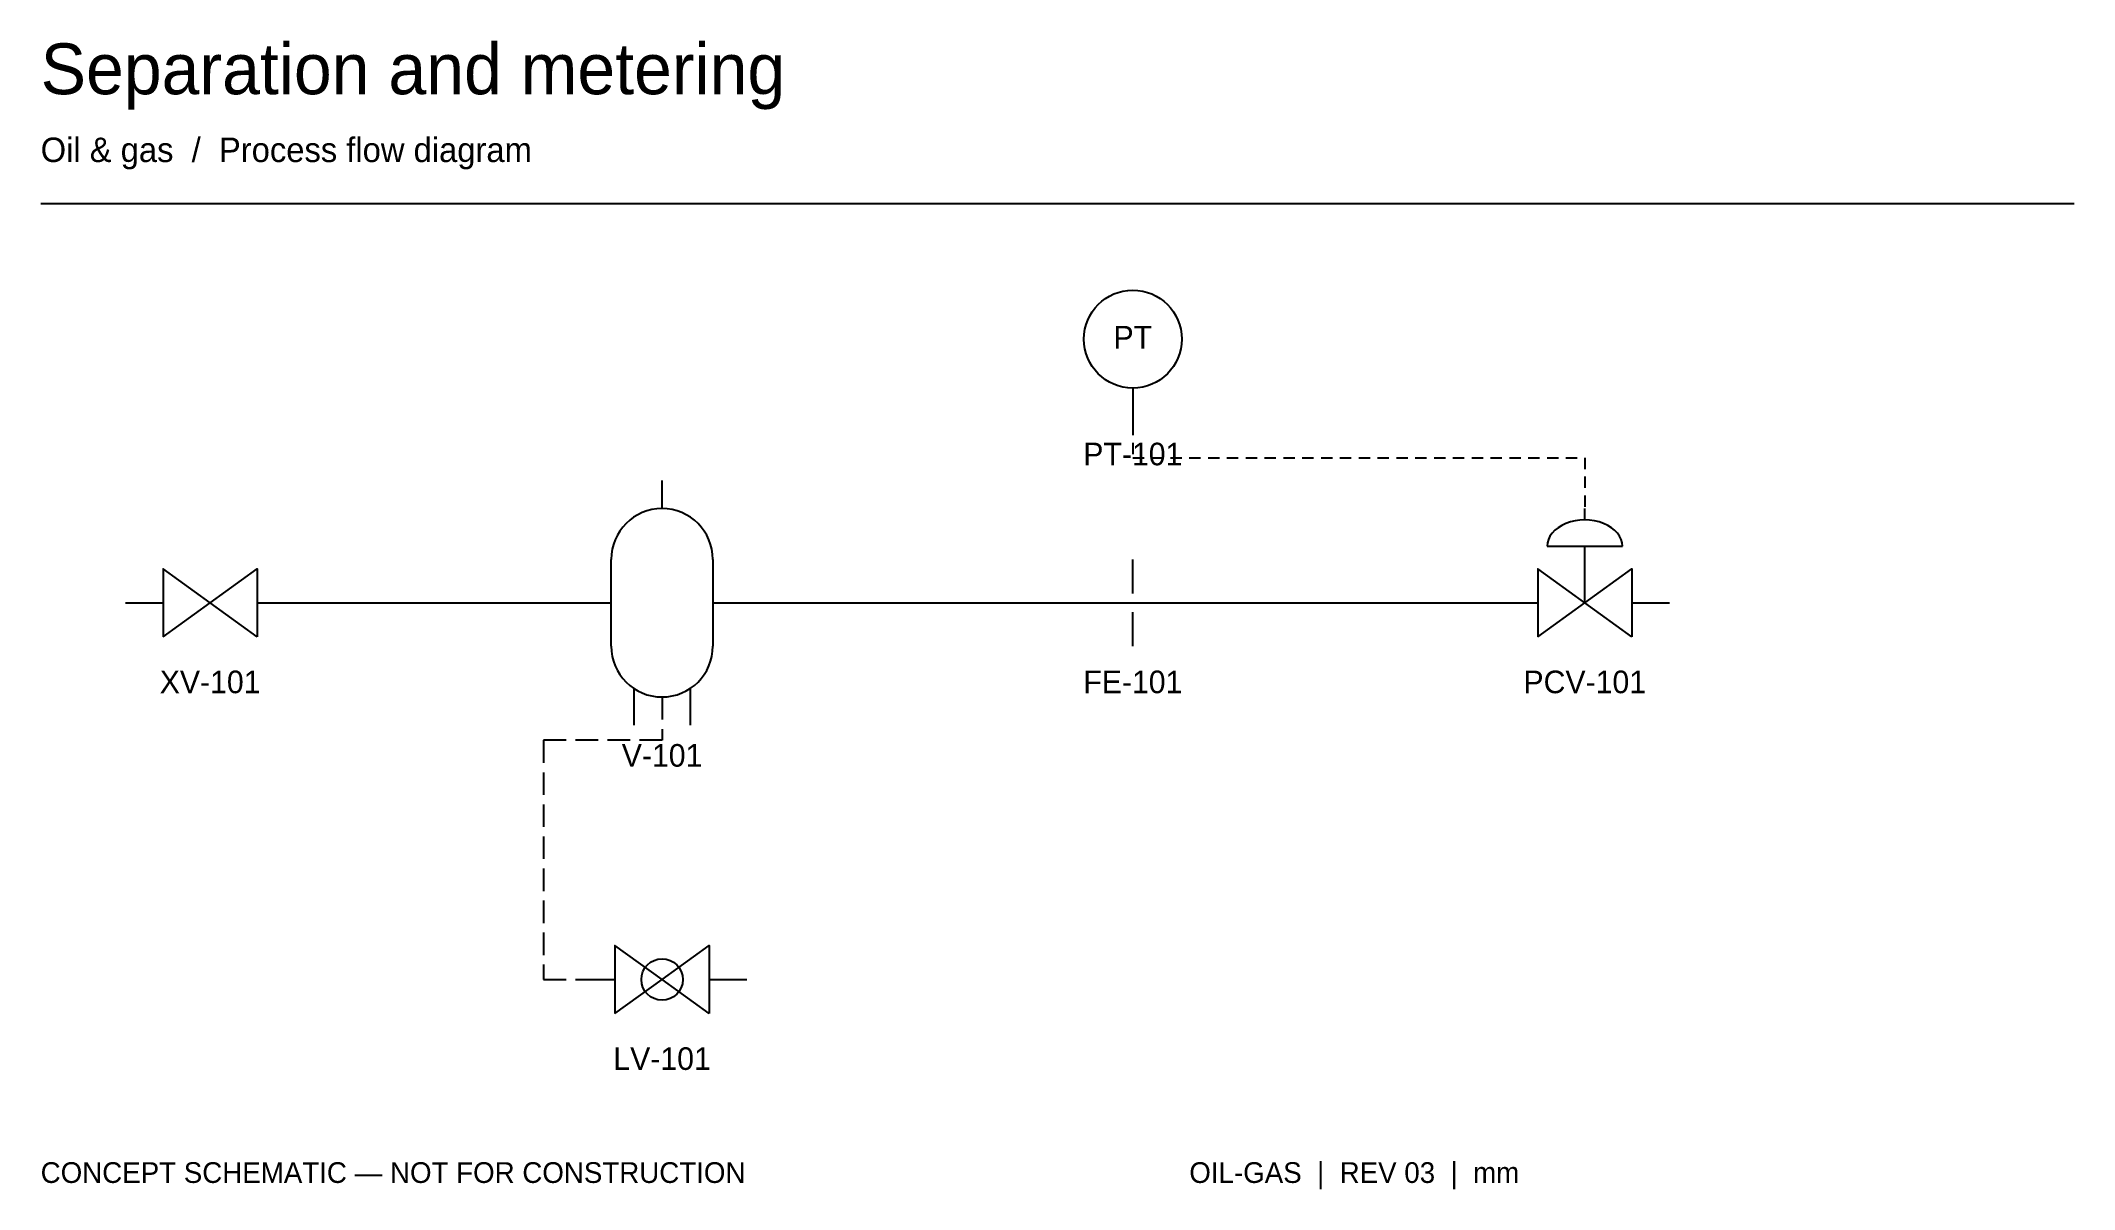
# Model space of a CAD drawing. Header units: millimetres. Extents: x 40 to 1120, y 39 to 648.
import ezdxf
from ezdxf.enums import TextEntityAlignment as Align

# ---------------------------------------------------------------- set-up
doc = ezdxf.new("R2010")
doc.units = ezdxf.units.MM
doc.linetypes.add('CC_DASH_12_5', pattern=[17, 12, -5])
doc.linetypes.add('CC_DASH_6_4', pattern=[10, 6, -4])
doc.layers.get('0').update_dxf_attribs({"linetype": 'CONTINUOUS', "true_color": 0x344755})
for name, color, linetype, true_color in [('Annotations', 7, 'CONTINUOUS', 0x71808a), ('Equipment', 7, 'CONTINUOUS', 0x355463), ('Instruments', 7, 'CONTINUOUS', 0x9b7246), ('Process', 7, 'CONTINUOUS', 0x147c77)]:
    doc.layers.add(name, color=color, linetype=linetype, true_color=true_color)

# ---------------------------------------------------------------- blocks, each defined once
blk = doc.blocks.new('CC_GATE_VALVE')
at = {"color": 0, "linetype": 'CONTINUOUS'}
for p, q in [((-45, 0), (-25, 0)), ((25, 0), (45, 0))]:
    blk.add_line(p, q, dxfattribs=at)
for points in [[(-25, -18), (0, 0), (-25, 18)], [(25, -18), (0, 0), (25, 18)]]:
    blk.add_lwpolyline(points, close=True, dxfattribs=at)
blk = doc.blocks.new('CC_VESSEL')
at = {"color": 0, "linetype": 'CONTINUOUS'}
for p, q in [((0, 50), (0, 65)), ((-27, -23), (-27, 23)), ((27, 23), (27, -23)), ((-45, 0), (-27, 0)), ((27, 0), (45, 0)), ((-15, -45.45), (-15, -65)), ((15, -45.45), (15, -65))]:
    blk.add_line(p, q, dxfattribs=at)
for centre, start, end in [((0, 23), 0, 180), ((0, -23), 180, 360)]:
    blk.add_arc(centre, 27, start, end, dxfattribs=at)
blk = doc.blocks.new('CC_ORIFICE_PLATE')
at = {"color": 0, "linetype": 'CONTINUOUS'}
for p, q in [((0, 5), (0, 23)), ((-45, 0), (45, 0)), ((0, -23), (0, -5))]:
    blk.add_line(p, q, dxfattribs=at)
blk = doc.blocks.new('CC_CONTROL_VALVE')
at = {"color": 0, "linetype": 'CONTINUOUS'}
for p, q in [((0, 44), (0, 50)), ((-20, 30), (20, 30)), ((0, 0), (0, 30)), ((-45, 0), (-25, 0)), ((25, 0), (45, 0))]:
    blk.add_line(p, q, dxfattribs=at)
for points in [[(-25, -18), (0, 0), (-25, 18)], [(25, -18), (0, 0), (25, 18)]]:
    blk.add_lwpolyline(points, close=True, dxfattribs=at)
blk.add_ellipse((0, 30), major_axis=(20, 0), ratio=0.7, start_param=0, end_param=3.141593, dxfattribs=at)
blk = doc.blocks.new('CC_BALL_VALVE')
at = {"color": 0, "linetype": 'CONTINUOUS'}
for p, q in [((-45, 0), (-25, 0)), ((25, 0), (45, 0))]:
    blk.add_line(p, q, dxfattribs=at)
for points in [[(-25, -18), (0, 0), (-25, 18)], [(25, -18), (0, 0), (25, 18)]]:
    blk.add_lwpolyline(points, close=True, dxfattribs=at)
blk.add_circle((0, 0), 11, dxfattribs=at)
blk = doc.blocks.new('CC_PRESSURE_TRANSMITTER')
at = {"color": 0, "linetype": 'CONTINUOUS'}
blk.add_line((0, -26), (0, -45), dxfattribs=at)
blk.add_circle((0, 0), 26, dxfattribs=at)
blk.add_text('PT', height=12, dxfattribs=at).set_placement((0, -5), align=Align.CENTER)

msp = doc.modelspace()

# ---------------------------------------------------------------- linework, layer by layer
at = {"layer": 'Annotations'}
msp.add_line((40, 562), (1120, 562), dxfattribs=at)
at = {"layer": 'Instruments', "color": 7, "linetype": 'CC_DASH_6_4', "true_color": 0xaa7c4b}
msp.add_lwpolyline([(620, 445), (620, 427), (860, 427), (860, 400)], dxfattribs=at)
at = {"layer": 'Process', "color": 7, "true_color": 0x147c77}
for points in [[(175, 350), (325, 350)], [(415, 350), (575, 350)], [(665, 350), (815, 350)]]:
    msp.add_lwpolyline(points, dxfattribs=at)
at = {"layer": 'Process', "color": 7, "linetype": 'CC_DASH_12_5', "true_color": 0x75898d}
msp.add_lwpolyline([(370, 300), (370, 276.99), (307, 276.99), (307, 150), (325, 150)], dxfattribs=at)

# ---------------------------------------------------------------- block references
at = {"layer": 'Equipment'}
ref = msp.add_blockref('CC_VESSEL', (370, 350), dxfattribs=at)
ref.add_attrib('TAG', 'V-101', dxfattribs={"height": 12}).set_placement((370, 263), align=Align.CENTER)
ref = msp.add_blockref('CC_CONTROL_VALVE', (860, 350), dxfattribs=at)
ref.add_attrib('TAG', 'PCV-101', dxfattribs={"height": 12}).set_placement((860, 302), align=Align.CENTER)
ref = msp.add_blockref('CC_GATE_VALVE', (130, 350), dxfattribs=at)
ref.add_attrib('TAG', 'XV-101', dxfattribs={"height": 12}).set_placement((130, 302), align=Align.CENTER)
ref = msp.add_blockref('CC_ORIFICE_PLATE', (620, 350), dxfattribs=at)
ref.add_attrib('TAG', 'FE-101', dxfattribs={"height": 12}).set_placement((620, 302), align=Align.CENTER)
ref = msp.add_blockref('CC_BALL_VALVE', (370, 150), dxfattribs=at)
ref.add_attrib('TAG', 'LV-101', dxfattribs={"height": 12}).set_placement((370, 102), align=Align.CENTER)
at = {"layer": 'Instruments'}
ref = msp.add_blockref('CC_PRESSURE_TRANSMITTER', (620, 490), dxfattribs=at)
ref.add_attrib('TAG', 'PT-101', dxfattribs={"height": 12}).set_placement((620, 423), align=Align.CENTER)

# ---------------------------------------------------------------- texts
at = {"layer": 'Annotations'}
for s, height, p in [('Separation and metering', 27, (40, 620)), ('Oil & gas  /  Process flow diagram', 13, (40, 584)), ('CONCEPT SCHEMATIC — NOT FOR CONSTRUCTION', 11, (40, 42)), ('OIL-GAS  |  REV 03  |  mm', 11, (650, 42))]:
    msp.add_text(s, height=height, dxfattribs=at).set_placement(p)

doc.saveas('drawing.dxf')
